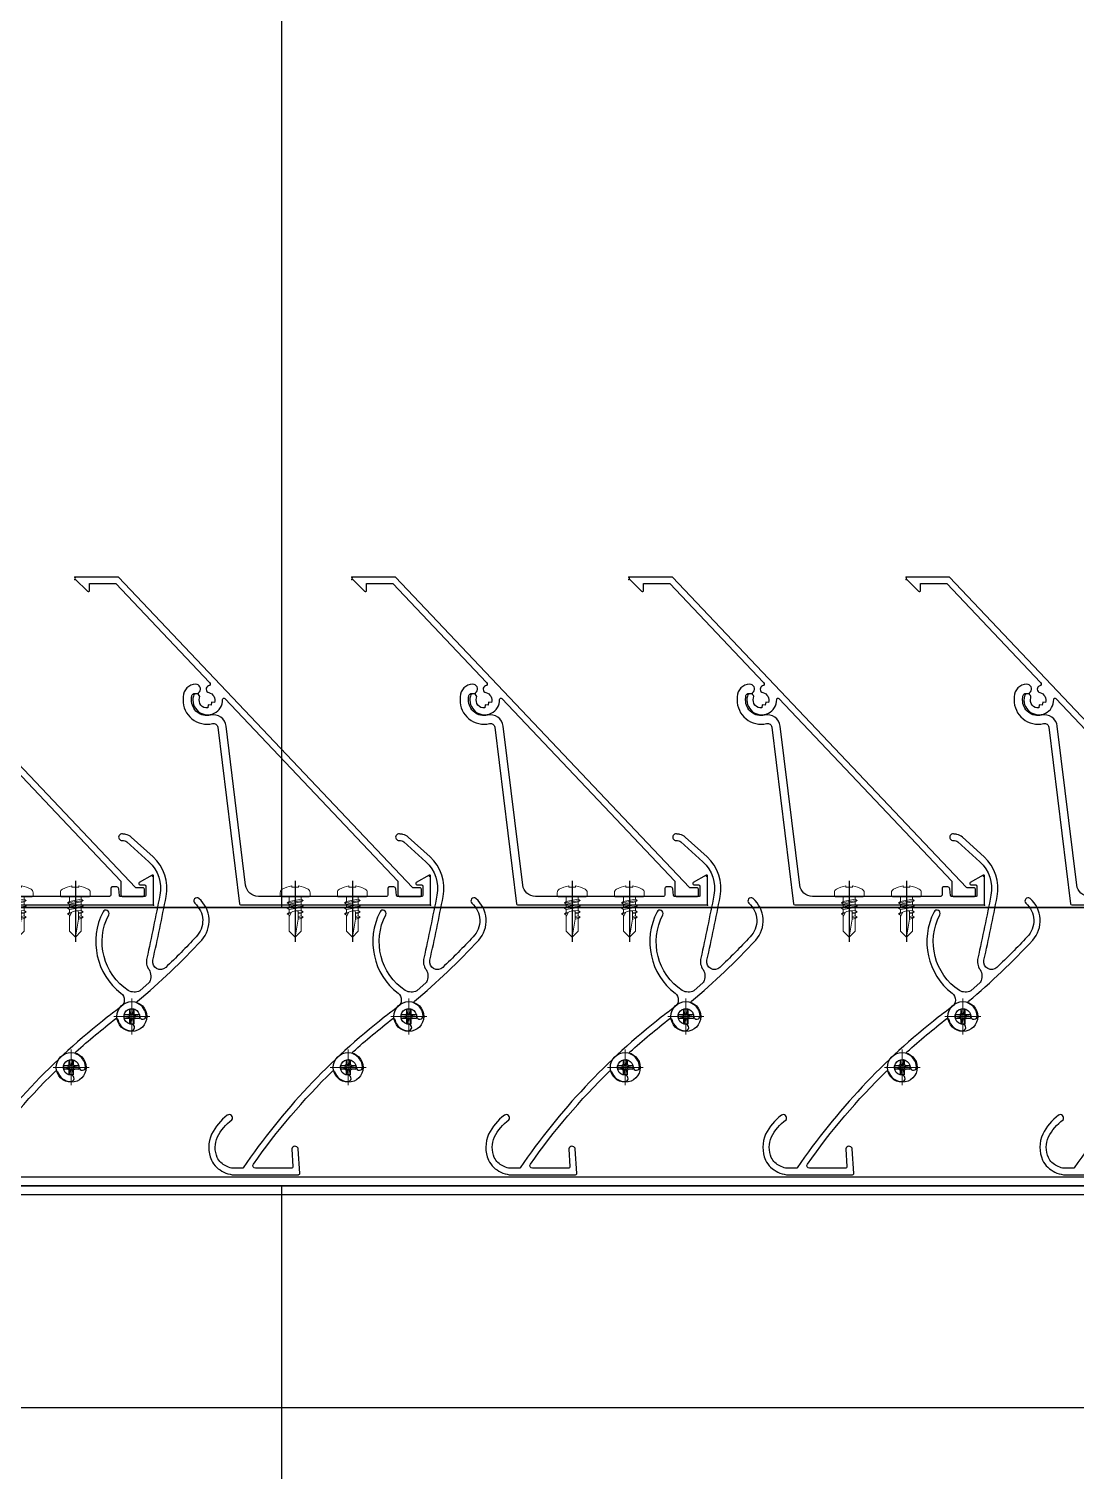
# Model space of a CAD drawing. Header units: millimetres. Extents: x 2519235 to 7246330, y 25937 to 201821.
# Drawn here: x 2747684.9 to 2747930.6, y 149847.3 to 150185.6 of the extents above; entities that cross this region are included whole.
import ezdxf
from ezdxf.enums import TextEntityAlignment as Align

# ---------------------------------------------------------------- set-up
doc = ezdxf.new("R2010")
doc.units = ezdxf.units.MM
doc.set_wipeout_variables(frame=1)
doc.linetypes.add('CENTER', pattern=[50.800000000000004, 31.75, -6.35, 6.35, -6.35])
doc.linetypes.add('TA_GL_005.00000', pattern=[13.75, 5, -1.25, 1.25, -1.25, 5])
for name, color, linetype in [('000 - 0_SYM_DWG_GRID-BUBBLE_MAIN_COLOR_1', 7, 'Continuous'), ('000 - 0_SYM_DWG_GRIDLINE_MAIN_COLOR_251', 7, 'Continuous'), ('010 - ASPG_ACCESSORIES_MAIN_COLOR_1', 7, 'Continuous'), ('010 - ASPG_EXTR_DEF_SUB', 7, 'Continuous'), ('010 - ASPG_EXTR_MAIN_COLOR_2', 7, 'Continuous'), ('010 - ASPG_FRAMING_MAIN_COLOR_2', 7, 'Continuous'), ('010 - ASPG_FRAMING_SUB_COLOR_2', 7, 'Continuous'), ('010 - ASPG_FRAMING_WIPEOUT_', 7, 'Continuous'), ('BOLT & SCREW', 7, 'Continuous'), ('Center Line', 7, 'CENTER'), ('Xref-PLAN-106.940$0$_PP-Dim', 7, 'Continuous')]:
    doc.layers.add(name, color=color, linetype=linetype)
doc.layers.add('12-GRID', color=7, linetype='CENTER', lineweight=13)
doc.layers.add('SCREW', color=7, linetype='Continuous', lineweight=5)
doc.styles.add('Arial', font='arial.ttf', dxfattribs={"height": 299.9999999999997})
doc.styles.add('TA', font='', dxfattribs={"height": 4.5})
doc.styles.get('TA').set_extended_font_data('Cordia New')

# ---------------------------------------------------------------- blocks, each defined once
blk = doc.blocks.new('Xref-PLAN-106.940')
at = {"layer": 'Xref-PLAN-106.940$0$_PP-Dim', "color": 7}
for p, q in [((148619.3374636862, 23258.39665348398), (153169.1805612047, 23258.39665348398)), ((148619.3374636862, 22958.39665348398), (153169.1805612047, 22958.39665348398))]:
    blk.add_line(p, q, dxfattribs=at)
blk = doc.blocks.new('*U1935')
at = {"layer": '000 - 0_SYM_DWG_GRIDLINE_MAIN_COLOR_251', "color": 7, "linetype": 'ByBlock', "ltscale": 5}
blk.add_line((20.00000000000022, 0), (-356.9999999999979, 2.634184197605693e-14), dxfattribs=at)
at = {"layer": '000 - 0_SYM_DWG_GRIDLINE_MAIN_COLOR_251', "color": 7}
blk.add_point((0, 0), dxfattribs=at)
at = {"color": 7, "style": 'TA', "flags": 1}
blk.add_attdef('LOCATION', (5.999999999999999, -6.000000000000001), '', height=4.5, rotation=270, dxfattribs=at)
at = {"layer": '000 - 0_SYM_DWG_GRID-BUBBLE_MAIN_COLOR_1', "color": 7, "style": 'Arial'}
blk.add_attdef('GRID-HEAD', text='', height=4, rotation=270, dxfattribs=at).set_placement((53.99999998541244, -1.776356839404097e-15), align=Align.MIDDLE_CENTER)
blk = doc.blocks.new('*U1097')
at = {"layer": '000 - 0_SYM_DWG_GRIDLINE_MAIN_COLOR_251', "color": 7, "linetype": 'ByBlock', "ltscale": 5}
blk.add_line((1.99999999999271, 0), (-865.9999999999948, 1.209458072101898e-13), dxfattribs=at)
at = {"color": 7, "style": 'TA', "flags": 1}
blk.add_attdef('LOCATION', (5.999999999999999, -6.000000000000001), '', height=4.5, rotation=270, dxfattribs=at)
at = {"layer": '000 - 0_SYM_DWG_GRID-BUBBLE_MAIN_COLOR_1', "color": 7, "style": 'Arial'}
blk.add_attdef('GRID-HEAD', text='', height=4, rotation=179.9999999999665, dxfattribs=at).set_placement((21.99999998541249, 0), align=Align.MIDDLE_CENTER)
blk = doc.blocks.new('W-1-PP17-ENT1_REV02_20260415-161303_PP17_ENT1_MAIN_DIMS_PL')
at = {"layer": '000 - 0_SYM_DWG_GRIDLINE_MAIN_COLOR_251', "color": 7, "linetype": 'TA_GL_005.00000'}
for name, p, xscale, yscale, zscale, rotation in [('*U1935', (13200, -2.91038304567337e-11), 50.00000000000004, 50.00000000000004, 50.00000000000004, 90), ('*U1097', (-18300, -2.91038304567337e-11), 50, 50, 50, 180)]:
    blk.add_blockref(name, p, dxfattribs=dict(at, xscale=xscale, yscale=yscale, zscale=zscale, rotation=rotation))
blk = doc.blocks.new('A$C6d15e31b')
at = {"color": 7}
for name, p in [('W-1-PP17-ENT1_REV02_20260415-161303_PP17_ENT1_MAIN_DIMS_PL', (0, 0)), ('Xref-PLAN-106.940', (-135619.3374636862, -23258.39544955263))]:
    blk.add_blockref(name, p, dxfattribs=at)
blk = doc.blocks.new('*U2951')
at = {"layer": '12-GRID', "color": 7, "linetype": 'CENTER'}
for p, q in [((5.684341886080801e-14, -6.200000000000029), (5.684341886080801e-14, 2.200000000000029)), ((-4.199999999999973, -2), (4.200000000000085, -2))]:
    blk.add_line(p, q, dxfattribs=at)
at = {"layer": 'BOLT & SCREW', "color": 7}
for p, q in [((-0.553537628269381, -1.771128018217196), (-1.767499999999847, -1.558125000000442)), ((-0.553537628269381, -2.228871981782805), (-1.767500000000483, -2.441875000000354)), ((-0.4577439635652332, -1.771128018217196), (-0.8837500000000146, -1.558125000000442)), ((-0.4577439635652332, -2.228871981782805), (-0.8837500000000146, -2.441875000000354)), ((-0.2288719817826677, -1.446462371730204), (-0.4418749999998197, -0.2325000000002947)), ((-0.2288719817826677, -1.542256036434869), (-0.4418749999998197, -1.116250000000048)), ((-0.2288719817826677, -2.457743963565131), (-0.4418749999998197, -2.883750000000271)), ((-0.2288719817821107, -2.553537628269438), (-0.4418749999998197, -3.767500000000023)), ((0.2288719817822642, -1.446462371730562), (0.4418749999996946, -0.2324999999999764)), ((0.2288719817822642, -1.542256036434869), (0.4418749999996946, -1.116250000000048)), ((0.4418749999996946, -2.883750000000271), (0.2288719817829008, -2.457743963565131)), ((0.2288719817829008, -2.553537628269438), (0.4418749999999732, -3.767500000000023)), ((0.4577439635647103, -1.771128018217196), (0.8837499999994917, -1.558125000000442)), ((0.4577439635647103, -2.228871981782805), (0.8837500000001283, -2.441874999999877)), ((0.5535376282692559, -1.771128018217196), (1.767500000000001, -1.558125000000124)), ((0.5535376282692559, -2.228871981782805), (1.767500000000001, -2.441874999999877))]:
    blk.add_line(p, q, dxfattribs=at)
for points in [[(-1.767500000000006, -1.558125000000442), (-0.8837500000001342, -1.558125000000442, 0.4142135623730394), (-0.4418749999998197, -1.116250000000048), (-0.4418749999998197, -0.2325000000002947), (0.4418749999996946, -0.2324999999999764), (0.4418749999996946, -1.116250000000048, 0.4142135623731505), (0.8837500000000089, -1.558125000000442), (1.76750000000012, -1.558125000000124), (1.76750000000012, -2.441874999999877), (0.8837500000000089, -2.441874999999877, 0.414213562373095), (0.4418749999996946, -2.883750000000271), (0.4418749999999732, -3.767500000000023), (-0.4418749999998197, -3.767500000000023), (-0.4418749999998197, -2.883750000000271, 0.4142135623730397), (-0.8837500000001342, -2.441875000000354), (-1.767500000000483, -2.441875000000354)], [(0.2288719817829008, -2.457743963565131, -0.414213562373095), (0.4577439635645909, -2.228871981782805), (0.5535376282692559, -2.228871981782805), (0.5535376282692559, -1.771128018217196), (0.4577439635645909, -1.771128018217196, -0.4142135623730951), (0.228871981782105, -1.542256036434869), (0.228871981782105, -1.446462371730562), (-0.2288719817826677, -1.446462371730204), (-0.2288719817826677, -1.542256036434869, -0.4142135623730951), (-0.4577439635649944, -1.771128018217196), (-0.553537628269381, -1.771128018217196), (-0.553537628269381, -2.228871981782805), (-0.4577439635649944, -2.228871981782805, -0.4142135623730951), (-0.2288719817826677, -2.457743963565131), (-0.2288719817822698, -2.553537628269438), (0.2288719817829008, -2.553537628269438)]]:
    blk.add_lwpolyline(points, format="xyb", close=True, dxfattribs=at)
blk.add_circle((5.684341886080801e-14, -2), 3.5, dxfattribs=at)
blk = doc.blocks.new('*U1101')
at = {"layer": '010 - ASPG_EXTR_DEF_SUB', "color": 7}
for p in [(910, -1.752766820573015e-10), (975, -1.877964450613945e-10), (1040, -2.003162080654874e-10), (1105, -2.128359710695804e-10)]:
    blk.add_point(p, dxfattribs=at)
at = {"layer": '010 - ASPG_EXTR_MAIN_COLOR_2', "color": 7}
for points in [[(855.561955856625, 33.06505110447783, 0.07704788012868193), (888.7415275620297, 68.43644483813573, -0.2476739044870795), (888.9891886156984, 68.56714037125953), (890.9840893819928, 68.56714037125953, -0.04413111325910057), (891.4728248161264, 68.50458020217506, -0.1258462906385483), (893.9636769010685, 67.2064223818716, -0.09885145914925667), (894.8173400671221, 66.03380806524096, -0.2058282691334744), (894.7936664214358, 61.20460651105991, -0.1151163694662807), (891.3683241284452, 57.18072180561744, 0.822373071447778), (892.4550462905318, 56.10392398621211, 0.109184526549196), (896.1486009340733, 60.55948756875027, 0.2083234795678962), (896.1894268463366, 66.64026457491586, 0.1005277992320483), (894.9723091390915, 68.31671042165276, 0.1451157280627245), (891.2923091310076, 70.06714037131773), (875.7587749278173, 70.06714037131773, 0.4336592857269459)], [(1146.352110221051, 67.62217621303533, -0.04582868044492008), (1127.783822288737, 45.76076047345667, -0.5604921351226578), (1127.287505356129, 45.88571992111063, 0.3178599151680848), (1124.211911419872, 48.23749049504657, 0.9532878111822051), (1124.082072678953, 46.71593409545856, -2.423003988231831), (1122.258069522213, 44.89173717525226, 0.9523147976297285), (1120.736344682053, 44.76348824824343, 0.3008214087947553), (1122.889874737244, 41.75529025421382, -0.5604921351218277), (1122.983518406749, 41.25212405484307, -0.01942473842078824), (1113.623925091699, 33.46052617034546, -0.5525007933269362), (1113.147498584818, 33.63667257964515, 0.3444609008774969), (1109.989498805255, 36.29767865974826, 0.9520149233436535), (1109.86157765612, 34.77593409545624, -2.42318646531747), (1108.037574998569, 32.95193143755567, 0.9520149233867892), (1106.515830433927, 32.82401028871207, 0.2853998218446234), (1108.493024077732, 29.88851448255262, -0.5533776808031501), (1108.562908510212, 29.3849656623406, 0.03067395406819984), (1093.463012880646, 15.05729964534656, 0.4171002255848137), (1094.114368729759, 5.272964204972581, 0.9355530918984264), (1095.096664154902, 6.406584819507756, -0.4344100119147308), (1094.803354519885, 14.29476617464933, -0.01499848524836865), (1101.920564806089, 21.4545541916941, -0.7383485292466446), (1104.917139344383, 19.76412730293485, 0.004917316774645771), (1101.806699985173, 4.80386410620666, 0.2636109069979271), (1104.880209933501, -4.460317215221963), (1109.995733695105, -9.084236265081941, 0.1258843890439943), (1111.267761250492, -9.75378296440796, 0.04427494949630078), (1112.089544059709, -9.866966023206274, 1.107654826573523), (1112.125459210947, -8.331805701755016, -0.2155958426847688), (1111.023226659279, -7.991025417091819), (1105.886052070651, -3.347536196446541, -0.2636109069978752), (1103.278225447517, 4.512981288387877, -0.004854851929905817), (1106.34138361644, 19.25507699979606, 0.2339601468136614), (1105.815442486666, 21.95487343801322, -0.2408104543272742), (1105.710313410033, 24.90310810665504, -0.1041570884704408), (1105.784604869317, 25.00194829797509), (1107.99301963998, 26.93374890841913, -0.2290212912668875), (1110.700679264031, 26.88725557005635, -0.3817208427142056), (1115.273619593587, 9.06909841737614, 0.9773819303748196), (1116.620311295614, 8.407760736203258, 0.3611050424324235), (1112.408162182663, 27.50327562536948, -0.4961260631527202), (1112.442922529299, 30.68812541723854, 0.003188108562510474), (1114.055809630081, 31.90200527398518, -0.00282652430436861), (1115.561955856625, 33.06505110442775, 0.07704788012868193), (1148.74152756203, 68.43644483808565, -0.2476739044870795)]]:
    blk.add_lwpolyline(points, format="xyb", dxfattribs=at)
for points in [[(940.7587749278173, 70.06714037130521, 0.4336592857269459), (940.4594267569482, 69.74737493495857), (940.8413778650574, 63.96271307486975, 0.0820690263538202), (940.8636512933299, 63.86745857016584, 0.7206537881255028), (942.3290865048766, 63.97254170023305, 0.07922428198988747), (942.3377835312858, 64.06661670509428), (942.0687732263468, 68.14078645617636, -0.4336592857264138), (942.4679041211493, 68.567140371247), (950.8611929877661, 68.56714037130521, -0.6073848710044985), (951.3521102210507, 67.62217621307289, -0.04582868044492008), (932.7838222887367, 45.76076047349423, -0.5604921351226578), (932.2875053561293, 45.88571992114819, 0.3178599151680848), (929.2119114198722, 48.23749049508413, 0.9532878111822051), (929.0820726789534, 46.71593409549612, -2.423003988231831), (927.2580695222132, 44.89173717528982, 0.9523147976297285), (925.7363446820527, 44.76348824828099, 0.3008214087947553), (927.8898747372441, 41.75529025425138, -0.5604921351218277), (927.9835184067488, 41.25212405488062, -0.01942473842078824), (918.6239250916988, 33.46052617038302, -0.5525007933269362), (918.1474985848181, 33.63667257968271, 0.3444609008774969), (914.9894988052547, 36.29767865978582, 0.9520149233436535), (914.8615776561201, 34.7759340954938, -2.42318646531747), (913.0375749985687, 32.95193143759323, 0.9520149233867892), (911.5158304339275, 32.82401028874963, 0.2853998218446234), (913.4930240777321, 29.88851448259018, -0.5533776808031501), (913.5629085102119, 29.38496566237816, 0.03067395406819984), (898.4630128806457, 15.05729964538412, 0.4171002255848137), (899.114368729759, 5.27296420501014, 0.9355530918984264), (900.0966641549021, 6.406584819545316, -0.4344100119147308), (899.803354519885, 14.29476617468688, -0.01499848524836865), (906.9205648060888, 21.45455419173166, -0.7383485292466446), (909.917139344383, 19.76412730297241, 0.004917316774645771), (906.8066999851726, 4.80386410624422, 0.2636109069979271), (909.8802099335007, -4.460317215184403), (914.9957336951047, -9.084236265044382, 0.1258843890439943), (916.2677612504922, -9.753782964370401, 0.04427494949630078), (917.0895440597087, -9.866966023168715, 1.107654826573523), (917.1254592109472, -8.331805701717457, -0.2155958426847688), (916.0232266592793, -7.99102541705426), (910.8860520706512, -3.347536196408981, -0.2636109069978752), (908.2782254475169, 4.512981288425436, -0.004854851929905817), (911.34138361644, 19.25507699983362, 0.2339601468136614), (910.8154424866661, 21.95487343805078, -0.2408104543272742), (910.7103134100325, 24.9031081066926, -0.1041570884704408), (910.7846048693173, 25.00194829801265), (912.99301963998, 26.93374890845669, -0.2290212912668875), (915.7006792640314, 26.88725557009391, -0.3817208427142056), (920.2736195935868, 9.069098417413699, 0.9773819303748196), (921.6203112956136, 8.407760736240817, 0.3611050424324235), (917.4081621826626, 27.50327562540704, -0.4961260631527202), (917.4429225292988, 30.6881254172761, 0.003188108562510474), (919.0558096300811, 31.90200527402274, -0.00282652430436861), (920.561955856625, 33.06505110446531, 0.07704788012868193), (953.7415275620297, 68.43644483812321, -0.2476739044870795), (953.9891886156984, 68.567140371247), (955.9840893819928, 68.567140371247, -0.04413111325910057), (956.4728248161264, 68.50458020216254, -0.1258462906385483), (958.9636769010685, 67.20642238185908, -0.09885145914925667), (959.8173400671221, 66.03380806522844, -0.2058282691334744), (959.7936664214358, 61.20460651104739, -0.1151163694662807), (956.3683241284452, 57.18072180560492, 0.822373071447778), (957.4550462905318, 56.10392398619959, 0.109184526549196), (961.1486009340733, 60.55948756873775, 0.2083234795678962), (961.1894268463366, 66.64026457490334, 0.1005277992320483), (959.9723091390915, 68.31671042164024, 0.1451157280627245), (956.2923091310076, 70.06714037130521)], [(1005.758774927817, 70.0671403712927, 0.4336592857269459), (1005.459426756948, 69.74737493494605), (1005.841377865057, 63.96271307485723, 0.0820690263538202), (1005.86365129333, 63.86745857015332, 0.7206537881255028), (1007.329086504877, 63.97254170022053, 0.07922428198988747), (1007.337783531286, 64.06661670508176), (1007.068773226347, 68.14078645616384, -0.4336592857264138), (1007.467904121149, 68.56714037123449), (1015.861192987766, 68.5671403712927, -0.6073848710044985), (1016.352110221051, 67.62217621306037, -0.04582868044492008), (997.7838222887367, 45.76076047348171, -0.5604921351226578), (997.2875053561293, 45.88571992113567, 0.3178599151680848), (994.2119114198722, 48.23749049507161, 0.9532878111822051), (994.0820726789534, 46.7159340954836, -2.423003988231831), (992.2580695222132, 44.8917371752773, 0.9523147976297285), (990.7363446820527, 44.76348824826847, 0.3008214087947553), (992.8898747372441, 41.75529025423886, -0.5604921351218277), (992.9835184067488, 41.2521240548681, -0.01942473842078824), (983.6239250916988, 33.4605261703705, -0.5525007933269362), (983.1474985848181, 33.63667257967019, 0.3444609008774969), (979.9894988052547, 36.2976786597733, 0.9520149233436535), (979.8615776561201, 34.77593409548128, -2.42318646531747), (978.0375749985687, 32.95193143758071, 0.9520149233867892), (976.5158304339275, 32.82401028873711, 0.2853998218446234), (978.4930240777321, 29.88851448257766, -0.5533776808031501), (978.5629085102119, 29.38496566236564, 0.03067395406819984), (963.4630128806457, 15.0572996453716, 0.4171002255848137), (964.114368729759, 5.272964204997621, 0.9355530918984264), (965.0966641549021, 6.406584819532796, -0.4344100119147308), (964.803354519885, 14.29476617467436, -0.01499848524836865), (971.9205648060888, 21.45455419171914, -0.7383485292466446), (974.917139344383, 19.76412730295989, 0.004917316774645771), (971.8066999851726, 4.8038641062317, 0.2636109069979271), (974.8802099335007, -4.460317215196923), (979.9957336951047, -9.084236265056902, 0.1258843890439943), (981.2677612504922, -9.753782964382921, 0.04427494949630078), (982.0895440597087, -9.866966023181234, 1.107654826573523), (982.1254592109472, -8.331805701729976, -0.2155958426847688), (981.0232266592793, -7.99102541706678), (975.8860520706512, -3.347536196421501, -0.2636109069978752), (973.2782254475169, 4.512981288412917, -0.004854851929905817), (976.34138361644, 19.2550769998211, 0.2339601468136614), (975.8154424866661, 21.95487343803826, -0.2408104543272742), (975.7103134100325, 24.90310810668008, -0.1041570884704408), (975.7846048693173, 25.00194829800013), (977.99301963998, 26.93374890844417, -0.2290212912668875), (980.7006792640314, 26.88725557008139, -0.3817208427142056), (985.2736195935868, 9.069098417401179, 0.9773819303748196), (986.6203112956136, 8.407760736228298, 0.3611050424324235), (982.4081621826626, 27.50327562539452, -0.4961260631527202), (982.4429225292988, 30.68812541726358, 0.003188108562510474), (984.0558096300811, 31.90200527401022, -0.00282652430436861), (985.561955856625, 33.06505110445279, 0.07704788012868193), (1018.74152756203, 68.43644483811069, -0.2476739044870795), (1018.989188615698, 68.56714037123449), (1020.984089381993, 68.56714037123449, -0.04413111325910057), (1021.472824816126, 68.50458020215002, -0.1258462906385483), (1023.963676901069, 67.20642238184656, -0.09885145914925667), (1024.817340067122, 66.03380806521592, -0.2058282691334744), (1024.793666421436, 61.20460651103487, -0.1151163694662807), (1021.368324128445, 57.1807218055924, 0.822373071447778), (1022.455046290532, 56.10392398618707, 0.109184526549196), (1026.148600934073, 60.55948756872523, 0.2083234795678962), (1026.189426846337, 66.64026457489082, 0.1005277992320483), (1024.972309139092, 68.31671042162772, 0.1451157280627245), (1021.292309131008, 70.0671403712927)], [(1070.758774927817, 70.06714037128017, 0.4336592857269459), (1070.459426756948, 69.74737493493353), (1070.841377865057, 63.96271307484471, 0.0820690263538202), (1070.86365129333, 63.8674585701408, 0.7206537881255028), (1072.329086504877, 63.97254170020801, 0.07922428198988747), (1072.337783531286, 64.06661670506924), (1072.068773226347, 68.14078645615132, -0.4336592857264138), (1072.467904121149, 68.56714037122197), (1080.861192987766, 68.56714037128017, -0.6073848710044985), (1081.352110221051, 67.62217621304785, -0.04582868044492008), (1062.783822288737, 45.76076047346919, -0.5604921351226578), (1062.287505356129, 45.88571992112315, 0.3178599151680848), (1059.211911419872, 48.23749049505909, 0.9532878111822051), (1059.082072678953, 46.71593409547108, -2.423003988231831), (1057.258069522213, 44.89173717526478, 0.9523147976297285), (1055.736344682053, 44.76348824825595, 0.3008214087947553), (1057.889874737244, 41.75529025422634, -0.5604921351218277), (1057.983518406749, 41.25212405485559, -0.01942473842078824), (1048.623925091699, 33.46052617035798, -0.5525007933269362), (1048.147498584818, 33.63667257965767, 0.3444609008774969), (1044.989498805255, 36.29767865976078, 0.9520149233436535), (1044.86157765612, 34.77593409546876, -2.42318646531747), (1043.037574998569, 32.95193143756819, 0.9520149233867892), (1041.515830433927, 32.82401028872459, 0.2853998218446234), (1043.493024077732, 29.88851448256514, -0.5533776808031501), (1043.562908510212, 29.38496566235312, 0.03067395406819984), (1028.463012880646, 15.05729964535908, 0.4171002255848137), (1029.114368729759, 5.272964204985101, 0.9355530918984264), (1030.096664154902, 6.406584819520276, -0.4344100119147308), (1029.803354519885, 14.29476617466185, -0.01499848524836865), (1036.920564806089, 21.45455419170662, -0.7383485292466446), (1039.917139344383, 19.76412730294737, 0.004917316774645771), (1036.806699985173, 4.80386410621918, 0.2636109069979271), (1039.880209933501, -4.460317215209443), (1044.995733695105, -9.084236265069421, 0.1258843890439943), (1046.267761250492, -9.753782964395441, 0.04427494949630078), (1047.089544059709, -9.866966023193754, 1.107654826573523), (1047.125459210947, -8.331805701742496, -0.2155958426847688), (1046.023226659279, -7.9910254170793), (1040.886052070651, -3.347536196434021, -0.2636109069978752), (1038.278225447517, 4.512981288400397, -0.004854851929905817), (1041.34138361644, 19.25507699980858, 0.2339601468136614), (1040.815442486666, 21.95487343802574, -0.2408104543272742), (1040.710313410033, 24.90310810666756, -0.1041570884704408), (1040.784604869317, 25.00194829798761), (1042.99301963998, 26.93374890843165, -0.2290212912668875), (1045.700679264031, 26.88725557006887, -0.3817208427142056), (1050.273619593587, 9.069098417388659, 0.9773819303748196), (1051.620311295614, 8.407760736215778, 0.3611050424324235), (1047.408162182663, 27.503275625382, -0.4961260631527202), (1047.442922529299, 30.68812541725106, 0.003188108562510474), (1049.055809630081, 31.9020052739977, -0.00282652430436861), (1050.561955856625, 33.06505110444027, 0.07704788012868193), (1083.74152756203, 68.43644483809817, -0.2476739044870795), (1083.989188615698, 68.56714037122197), (1085.984089381993, 68.56714037122197, -0.04413111325910057), (1086.472824816126, 68.5045802021375, -0.1258462906385483), (1088.963676901069, 67.20642238183405, -0.09885145914925667), (1089.817340067122, 66.0338080652034, -0.2058282691334744), (1089.793666421436, 61.20460651102235, -0.1151163694662807), (1086.368324128445, 57.18072180557988, 0.822373071447778), (1087.455046290532, 56.10392398617455, 0.109184526549196), (1091.148600934073, 60.55948756871271, 0.2083234795678962), (1091.189426846337, 66.6402645748783, 0.1005277992320483), (1089.972309139092, 68.3167104216152, 0.1451157280627245), (1086.292309131008, 70.06714037128017)]]:
    blk.add_lwpolyline(points, format="xyb", close=True, dxfattribs=at)
at = {"color": 7, "rotation": 179.999999999989}
for p in [(929.0868637450039, 42.88714037125399), (994.0868637450039, 42.88714037124147), (1059.086863745004, 42.88714037122895), (1124.086863745004, 42.88714037121643), (914.8663687226363, 30.94714037125166), (979.8663687226363, 30.94714037123914), (1044.866368722636, 30.94714037122662), (1109.866368722636, 30.9471403712141)]:
    blk.add_blockref('*U2951', p, dxfattribs=at)
blk = doc.blocks.new('PZG35-9D5')
at = {"layer": 'Center Line', "color": 7}
blk.add_line((1.4210854715202e-14, 3.733653355866409), (1.4210854715202e-14, -10.53404386090006), dxfattribs=at)
at = {"layer": 'SCREW', "color": 7}
for p, q in [((-1.399999999999963, 2.842170943040401e-14), (-1.399999999999963, -1.090192378864657)), ((1.399999999999991, 0), (1.399999999999991, -0.5901923788647139)), ((-1.850000000000009, -1.399999999999977), (1.850000000000037, -0.8999999999999773)), ((-1.850000000000009, -1.399999999999977), (-1.399999999999963, -1.090192378864685)), ((-1.850000000000009, -1.399999999999977), (-1.399999999999963, -1.709807621135297)), ((-1.850000000000009, -2.699999999999989), (1.850000000000037, -2.199999999999989)), ((-1.850000000000009, -2.699999999999989), (-1.399999999999963, -2.390192378864697)), ((-1.850000000000009, -2.699999999999989), (-1.399999999999963, -3.009807621135309)), ((-1.399999999999963, -1.090192378864685), (1.399999999999991, -0.5901923788646855)), ((-1.399999999999963, -1.709807621135297), (1.399999999999991, -1.209807621135297)), ((-1.399999999999963, -1.709807621135269), (-1.399999999999963, -2.390192378864697)), ((-1.399999999999963, -2.390192378864697), (1.399999999999991, -1.890192378864697)), ((-1.399999999999963, -3.009807621135309), (1.399999999999991, -2.509807621135309)), ((-1.399999999999963, -3.009807621135309), (-1.399999999999963, -3.690192378864708)), ((0.5619885887190463, -3.339837273736322), (1.399999999999991, -3.190192378864708)), ((1.850000000000037, -0.8999999999999773), (1.399999999999991, -0.5901923788646855)), ((1.850000000000037, -0.8999999999999773), (1.399999999999991, -1.209807621135297)), ((1.399999999999991, -1.209807621135269), (1.399999999999991, -1.890192378864725)), ((1.850000000000037, -2.199999999999989), (1.399999999999991, -1.890192378864697)), ((1.850000000000037, -2.199999999999989), (1.399999999999991, -2.509807621135309)), ((1.399999999999991, -2.50980762113528), (1.399999999999991, -3.190192378864708)), ((1.850000000000037, -3.5), (1.399999999999991, -3.190192378864708)), ((-1.850000000000009, -4), (-1.399999999999963, -3.690192378864708)), ((-1.850000000000009, -4), (-0.9911470940920566, -3.883938796498938)), ((-1.850000000000009, -4), (-1.399999999999963, -4.30980762113532)), ((-1.399999999999963, -3.690192378864708), (-0.8446989986695002, -3.591031485769975)), ((-1.399999999999963, -4.30980762113532), (-1.184865735341859, -4.271390788160659)), ((-1.399999999999963, -4.309807621135349), (-1.399999999999963, -8.099999999999966)), ((0.7141825614195483, -3.653488843051434), (1.850000000000037, -3.5)), ((0.7141825614195483, -3.932275020881832), (1.399999999999991, -3.80980762113532)), ((0.7141825614195483, -4.612659778611231), (1.399999999999991, -4.49019237886472)), ((0.7141825614195483, -4.953488843051389), (1.850000000000037, -4.800000000000011)), ((0.7141825614195483, -5.232275020881843), (1.399999999999991, -5.109807621135332)), ((1.850000000000037, -3.5), (1.399999999999991, -3.80980762113532)), ((1.399999999999991, -3.809807621135349), (1.399999999999991, -4.490192378864691)), ((1.850000000000037, -4.800000000000011), (1.399999999999991, -4.49019237886472)), ((1.850000000000037, -4.800000000000011), (1.399999999999991, -5.109807621135332)), ((1.399999999999991, -5.109807621135332), (1.399999999999991, -8.099999999999966)), ((1.4210854715202e-14, -9.5), (-1.399999999999963, -8.099999999999966)), ((1.4210854715202e-14, -9.5), (1.399999999999991, -8.099999999999966))]:
    blk.add_line(p, q, dxfattribs=at)
blk.add_lwpolyline([(1.4210854715202e-14, -9.5), (0.7141825614195483, -5.232275020881843), (0.7141825614195483, -3.600899293750615, 0.4176573264866609), (0.4106596181599826, -3.300919979679151, 0.1081021898226624), (-0.8446989986694433, -3.591031485769975), (-1.399999999999991, -4.701675652739141)], format="xyb", dxfattribs=at)
blk = doc.blocks.new('*U2950')
at = {"layer": 'SCREW', "color": 7}
blk.add_lwpolyline([(3.026373332565058, 1.780836269555209, 0.09905967801670053), (0.7999999999999687, 2.546427498927414), (0.7999999999999687, 2.274284095813357), (-0.800000000000054, 2.274284095813357), (-0.800000000000054, 2.546427498927414, 0.09905967801670058), (-3.026373332565143, 1.780836269555209, 0.2665876613401604), (-3.500000000000043, 0.9556546004010897), (-3.500000000000043, 0.1999999999999886, 0.4142135623730938), (-3.300000000000054, 0), (3.299999999999997, 0, 0.4142135623731049), (3.499999999999986, 0.1999999999999886), (3.499999999999957, 0.9556546004010897, 0.2665876613401604)], format="xyb", close=True, dxfattribs=at)
blk.add_blockref('PZG35-9D5', (-1.4210854715202e-14, 0), dxfattribs=at)
blk = doc.blocks.new('*U2949')
at = {"color": 7}
blk.add_point((0, 0), dxfattribs=at)
at = {"layer": '010 - ASPG_ACCESSORIES_MAIN_COLOR_1', "color": 7}
blk.add_lwpolyline([(-39.69999999902211, -0.5999999995172398, 0.4142135623731156), (-39.99999999883585, -0.8999999995638059), (-39.99999999883585, -7.366962144914214, 0.5773502691897371), (-39.65044321701862, -7.568778847059366), (-36.64260295056738, -5.832201459393036, 0.7673269879794871), (-36.78520590183325, -5.299999999645297), (-37.89999999874271, -5.299999999645297, -0.4142135623735732), (-38.19999999902211, -4.999999999656938), (-38.19999999902211, -2.799999999587089, -0.4142135623730951), (-37.99999999883585, -2.59999999951724), (-32.18326623388566, -2.59999999951724, -0.3888787318530097), (-31.98402729420923, -2.782568851142787), (-31.8474567013327, -4.343577870872468, 0.3888787318530089), (-31.34935935237445, -4.799999999528882), (-30.29999999911524, -4.799999999528882, 0.4142135623732408), (-29.99999999883585, -4.499999999540523), (-29.99999999883585, -2.899999999505599, -0.4142135623731785), (-29.69999999902211, -2.59999999951724), (0.4107479506637901, -2.59999999951724, -0.3789692262628873), (3.38851808081381, -5.235465979035143), (7.952927200356498, -42.5207682372482, 0.4465929586642906), (11.6177961837966, -45.07649022702281, -0.4898018444424612), (16.07846395508386, -48.68238816667036), (16.06490363762714, -49.36225294566866, -0.1824796859550777), (15.80227640201338, -50.01801436272836, -0.2679491924113072), (15.32539491611533, -50.16829426406803, 1.122114645179816), (15.09990952932276, -52.3421093734276, 0.4050039718497206), (18.0645059288945, -49.40213623346681), (18.07806624681689, -48.72227145435209, 0.4898054953707174), (11.15966573380865, -43.12966807454978, -0.4465970485362636), (9.938031048281118, -42.27776159492242), (4.866356541635469, -0.8481197821154633, 0.3641755342157969), (4.570876519894227, -0.5999999995172398)], format="xyb", close=True, dxfattribs=at)
at = {"layer": '010 - ASPG_EXTR_DEF_SUB', "color": 7}
for p in [(-39.99999999883585, -0.4999999995172402), (43.44495566345738, -76.89999999944341), (43.44495566345738, -77.49999999954052)]:
    blk.add_point(p, dxfattribs=at)
at = {"layer": '010 - ASPG_EXTR_MAIN_COLOR_2', "color": 7}
blk.add_lwpolyline([(11.37409105408005, -48.15170148877115), (11.47245816211216, -47.43577758665815), (12.17779493960552, -47.55667202338264), (12.29266474000178, -46.78670596401826, -0.5355375090189683), (14.1918134491425, -49.16870282323253, 0.9915718169393263), (15.66379558271728, -49.57599316951273, 1.157025413028558), (8.792231505503878, -48.77291728999153, -0.6885576205791355), (8.274611146422103, -48.98797988444021), (-17.14292736421339, -22.16859813180672), (-32.34153279638849, -6.131750148785431), (-32.34153279638849, -2.899999981694054, 0.4143115081626392), (-32.64163311407901, -2.59999999951724), (-37.54163311352022, -2.59999999951724, 0.4141156188887998), (-37.84153278893791, -2.899999981635847), (-37.84153278893791, -4.299999988411218, 0.4142135623731781), (-37.54153279098682, -4.599999986478724), (-35.98884801496752, -4.599999986478724, -0.205894629290155), (-35.77110154624097, -4.693635078269653), (33.22969053988345, -77.49999999954052), (43.14495566324331, -77.49999999954052, 0.6681786376628355), (43.35708769806661, -76.98786796536915), (40.5215537941549, -74.1523340573247, 0.6681786381757795), (40.00942175951786, -74.36446609156592), (40.00942175951786, -75.99999999802712), (33.87471885257401, -75.99999999802712), (11.86384030175395, -52.7751643466243, -0.5583539238224016), (12.08261241135187, -51.95244935475676, 0.7662751832817146), (12.03674733010121, -50.39291741001107, -0.4385828234445206), (10.70630855322815, -48.05207626283555)], format="xyb", close=True, dxfattribs=at)
at = {"layer": 'SCREW', "color": 7, "rotation": 180}
for p in [(-21.64901723782532, -2.499999999924694), (-8.237076249206439, -2.499999999924694)]:
    blk.add_blockref('*U2950', p, dxfattribs=at)
blk = doc.blocks.new('*U1102')
at = {"color": 7}
blk.add_wipeout([(1390.0000000029759, 4.000000001472017), (60.00000000297587, 4.000000000000455), (60.00000000297587, 69.30000000000041), (1390.0000000029759, 69.30000000147197)], dxfattribs=at).dxf.layer = '010 - ASPG_FRAMING_WIPEOUT_'
at = {"layer": '010 - ASPG_FRAMING_MAIN_COLOR_2', "color": 7}
blk.add_lwpolyline([(1360.00000000414, 69.3000000014716), (90.00000000181171, 69.3), (90.00000000181171, 6), (1360.00000000414, 6.000000001471602)], close=True, dxfattribs=at)
at = {"layer": '010 - ASPG_FRAMING_SUB_COLOR_2', "color": 7}
for points in [[(1390.000000002976, 4.000000001471602), (60.00000000297587, 4), (60.00000000297587, 69.3), (1390.000000002976, 69.3000000014716)], [(60.00000000297587, 2.000000000715772), (60.00000000297587, 4), (1390.000000002976, 4.000000001471602), (1390.000000002976, 2.000000002187374)]]:
    blk.add_lwpolyline(points, close=True, dxfattribs=at)
at = {"color": 7, "xscale": -1, "rotation": 180}
for p in [(1010.00000000163, 69.3), (1075.00000000163, 69.3), (1140.00000000163, 69.3), (1205.00000000163, 69.3), (1270.00000000163, 69.3)]:
    blk.add_blockref('*U2949', p, dxfattribs=at)
blk = doc.blocks.new('W-1-PP17-ENT1_REV02_20260416-153151_PP17_ENT1_ASPG_MAIN_UPPL')
at = {"color": 7, "xscale": -1}
blk.add_blockref('*U1102', (14400, 48.00000000046566), dxfattribs=at)
at = {"color": 7, "rotation": 179.9999999999999}
blk.add_blockref('*U1101', (14274.7669621422, 124.6669621453912), dxfattribs=at)

msp = doc.modelspace()

# ---------------------------------------------------------------- block references
at = {"color": 7}
msp.add_blockref('A$C6d15e31b', (2734544.160699638, 149862.19399822), dxfattribs=at)

# ---------------------------------------------------------------- next in the draw order: block references
msp.add_blockref('W-1-PP17-ENT1_REV02_20260416-153151_PP17_ENT1_ASPG_MAIN_UPPL', (2734544.160699638, 149862.19399822), dxfattribs=at)

doc.saveas('drawing.dxf')
